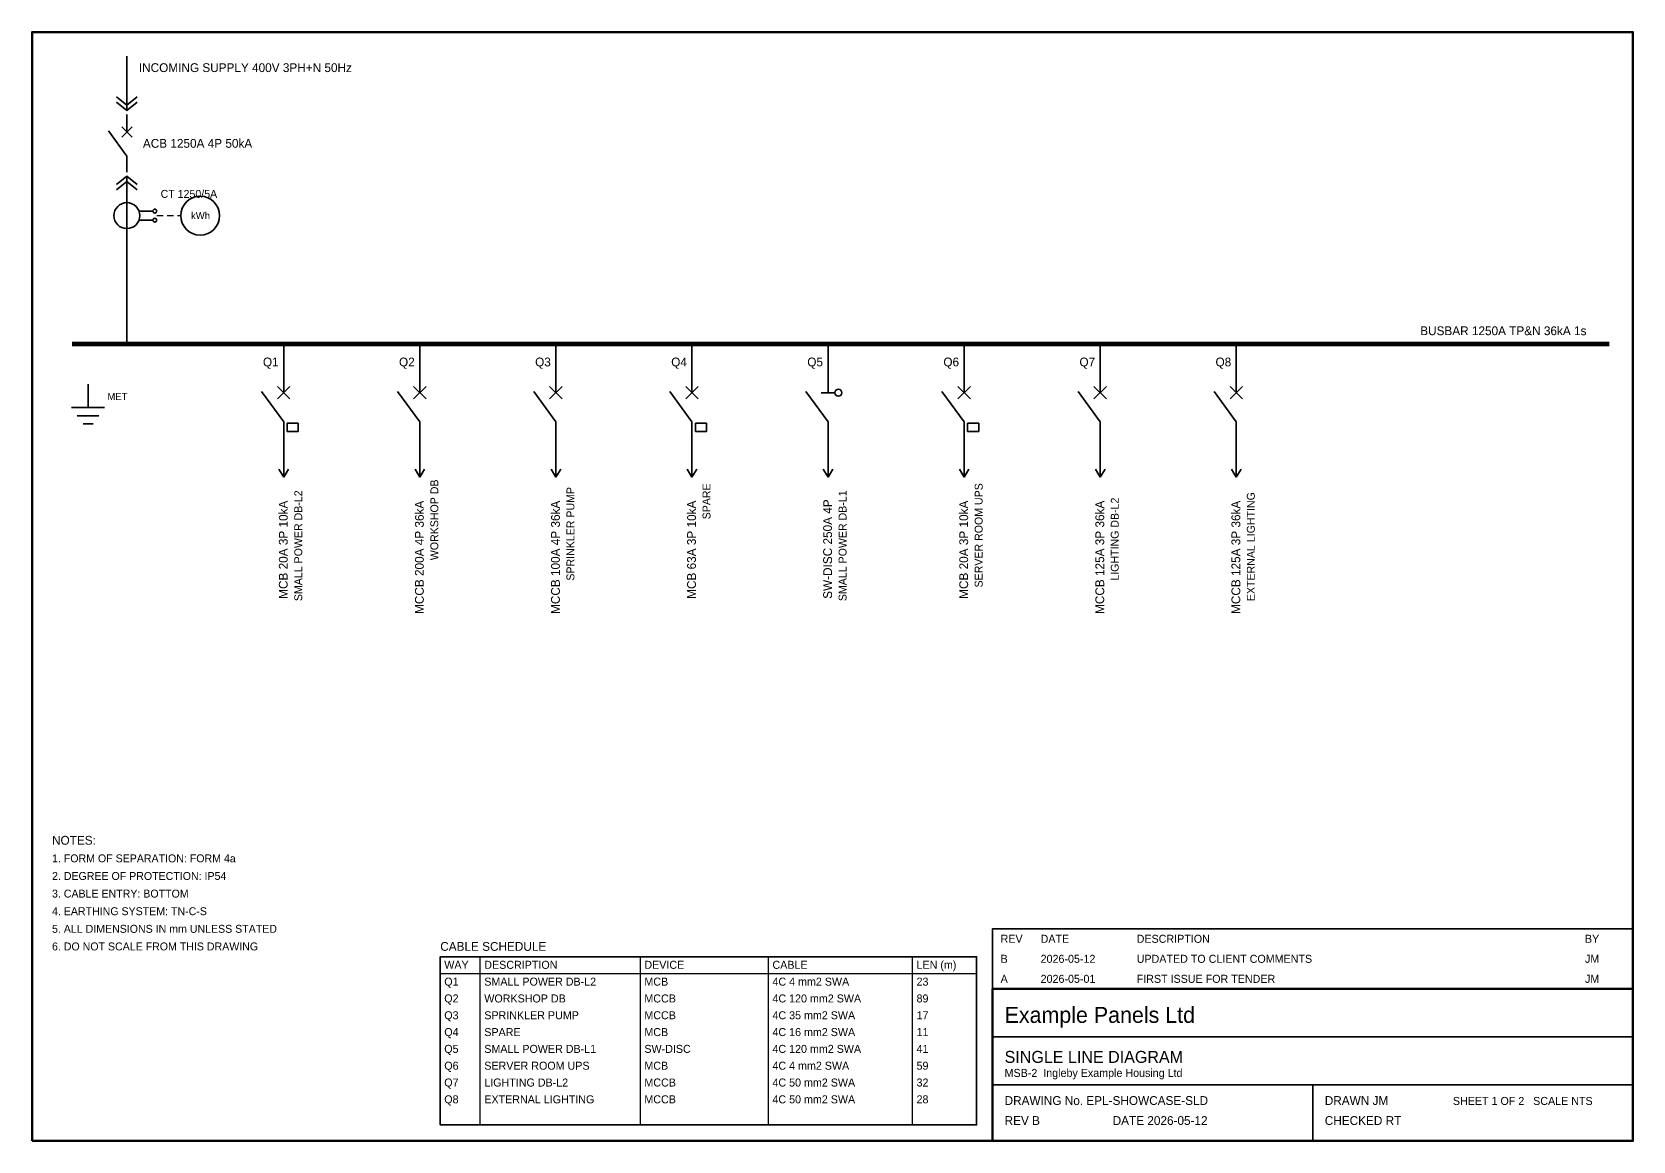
# Model space of a CAD drawing. Header units: millimetres. Extents: x 10 to 910, y 10 to 287.
# Drawn here: x 10 to 410, y 10 to 287 of the extents above; entities that cross this region are included whole.
import ezdxf

# ---------------------------------------------------------------- set-up
doc = ezdxf.new("R2010")
doc.units = ezdxf.units.MM
doc.layers.add('SHEET1', color=7, linetype='Continuous')
doc.styles.add('BODY', font='IBMPlexMono-Regular.ttf')
doc.styles.add('BOLD', font='IBMPlexMono-Regular.ttf')

msp = doc.modelspace()

# ---------------------------------------------------------------- linework, layer by layer
at = {"layer": 'SHEET1', "lineweight": 35}
for p, q in [((33.7, 281), (33.7, 270)), ((31.1, 270.78), (33.7, 268.7)), ((31.1, 269.48), (33.7, 267.41)), ((33.7, 268.7), (36.29, 270.78)), ((33.7, 270), (33.7, 267.41)), ((33.7, 267.41), (36.29, 269.48)), ((33.7, 266.37), (33.7, 262.06)), ((33.7, 256.03), (29.1, 262.35)), ((32.41, 260.77), (34.99, 263.35)), ((32.41, 263.35), (34.99, 260.77)), ((33.7, 256.03), (33.7, 252.01)), ((31.1, 248.9), (33.7, 250.97)), ((31.1, 247.6), (33.7, 249.68)), ((33.7, 250.97), (33.7, 248.38)), ((33.7, 250.97), (36.29, 248.9)), ((33.7, 249.68), (36.29, 247.6)), ((33.7, 248.38), (33.7, 209.08)), ((36.94, 242.27), (40.18, 242.27)), ((36.94, 240), (40.18, 240)), ((72.89, 209.08), (72.89, 202.08)), ((106.89, 209.08), (106.89, 202.08)), ((140.89, 209.08), (140.89, 202.08)), ((174.89, 209.08), (174.89, 202.08)), ((208.89, 209.08), (208.89, 202.08)), ((242.89, 209.08), (242.89, 202.08)), ((276.89, 209.08), (276.89, 202.08)), ((310.89, 209.08), (310.89, 202.08)), ((72.89, 202.08), (72.89, 196.9)), ((106.89, 202.08), (106.89, 196.9)), ((140.89, 202.08), (140.89, 196.9)), ((174.89, 202.08), (174.89, 196.9)), ((208.89, 202.08), (208.89, 196.9)), ((242.89, 202.08), (242.89, 196.9)), ((276.89, 202.08), (276.89, 196.9)), ((310.89, 202.08), (310.89, 196.9)), ((24, 199.08), (24, 193.25)), ((72.89, 189.63), (67.35, 197.24)), ((71.33, 195.34), (74.44, 198.45)), ((71.33, 198.45), (74.44, 195.34)), ((106.89, 189.63), (101.35, 197.24)), ((105.33, 195.34), (108.44, 198.45)), ((105.33, 198.45), (108.44, 195.34)), ((140.89, 189.63), (135.35, 197.24)), ((139.33, 195.34), (142.44, 198.45)), ((139.33, 198.45), (142.44, 195.34)), ((174.89, 189.63), (169.35, 197.24)), ((173.33, 195.34), (176.44, 198.45)), ((173.33, 198.45), (176.44, 195.34)), ((208.89, 189.63), (203.35, 197.24)), ((207.16, 196.9), (210.62, 196.9)), ((242.89, 189.63), (237.35, 197.24)), ((241.33, 195.34), (244.44, 198.45)), ((241.33, 198.45), (244.44, 195.34)), ((276.89, 189.63), (271.35, 197.24)), ((275.33, 195.34), (278.44, 198.45)), ((275.33, 198.45), (278.44, 195.34)), ((310.89, 189.63), (305.35, 197.24)), ((309.33, 195.34), (312.44, 198.45)), ((309.33, 198.45), (312.44, 195.34)), ((19.85, 193.25), (28.15, 193.25)), ((21.3, 191.17), (26.7, 191.17)), ((22.75, 189.1), (25.25, 189.1)), ((72.89, 189.63), (72.89, 184.79)), ((76.52, 189.29), (73.75, 189.29)), ((73.75, 189.29), (73.75, 187.21)), ((76.52, 187.21), (76.52, 189.29)), ((106.89, 189.63), (106.89, 184.79)), ((140.89, 189.63), (140.89, 184.79)), ((174.89, 189.63), (174.89, 184.79)), ((178.52, 189.29), (175.75, 189.29)), ((175.75, 189.29), (175.75, 187.21)), ((178.52, 187.21), (178.52, 189.29)), ((208.89, 189.63), (208.89, 184.79)), ((242.89, 189.63), (242.89, 184.79)), ((246.52, 189.29), (243.75, 189.29)), ((243.75, 189.29), (243.75, 187.21)), ((246.52, 187.21), (246.52, 189.29)), ((276.89, 189.63), (276.89, 184.79)), ((310.89, 189.63), (310.89, 184.79)), ((72.89, 184.79), (72.89, 175.79)), ((73.75, 187.21), (76.52, 187.21)), ((106.89, 184.79), (106.89, 175.79)), ((140.89, 184.79), (140.89, 175.79)), ((174.89, 184.79), (174.89, 175.79)), ((175.75, 187.21), (178.52, 187.21)), ((208.89, 184.79), (208.89, 175.79)), ((242.89, 184.79), (242.89, 175.79)), ((243.75, 187.21), (246.52, 187.21)), ((276.89, 184.79), (276.89, 175.79)), ((310.89, 184.79), (310.89, 175.79)), ((71.69, 177.79), (72.89, 175.79)), ((74.09, 177.79), (72.89, 175.79)), ((105.69, 177.79), (106.89, 175.79)), ((108.09, 177.79), (106.89, 175.79)), ((139.69, 177.79), (140.89, 175.79)), ((142.09, 177.79), (140.89, 175.79)), ((173.69, 177.79), (174.89, 175.79)), ((176.09, 177.79), (174.89, 175.79)), ((207.69, 177.79), (208.89, 175.79)), ((210.09, 177.79), (208.89, 175.79)), ((241.69, 177.79), (242.89, 175.79)), ((244.09, 177.79), (242.89, 175.79)), ((275.69, 177.79), (276.89, 175.79)), ((278.09, 177.79), (276.89, 175.79)), ((309.69, 177.79), (310.89, 175.79)), ((312.09, 177.79), (310.89, 175.79)), ((250, 36), (410, 36)), ((250, 24), (410, 24)), ((330, 10), (330, 24))]:
    msp.add_line(p, q, dxfattribs=at)
at = {"layer": 'SHEET1', "lineweight": 25}
for p, q in [((41.16, 241.14), (42.76, 241.14)), ((43.76, 241.14), (45.36, 241.14)), ((46.36, 241.14), (47.16, 241.14)), ((122, 14), (122, 56)), ((162, 14), (162, 56)), ((194, 14), (194, 56)), ((230, 14), (230, 56)), ((112, 51.8), (246, 51.8))]:
    msp.add_line(p, q, dxfattribs=at)
at = {"layer": 'SHEET1', "lineweight": 50}
for points in [[(10, 10), (410, 10), (410, 287), (10, 287)], [(250, 10), (410, 10), (410, 48), (250, 48)]]:
    msp.add_lwpolyline(points, close=True, dxfattribs=at)
at = {"layer": 'SHEET1', "const_width": 1.2}
msp.add_lwpolyline([(20, 209.08), (404.12, 209.08)], dxfattribs=at)
at = {"layer": 'SHEET1', "lineweight": 35}
for points in [[(250, 48), (410, 48), (410, 63), (250, 63)], [(112, 14), (246, 14), (246, 56), (112, 56)]]:
    msp.add_lwpolyline(points, close=True, dxfattribs=at)
for centre, radius in [((33.7, 241.14), 3.24), ((52.02, 241.14), 4.86), ((40.67, 242.27), 0.486), ((40.67, 240), 0.486), ((211.48, 196.9), 0.865)]:
    msp.add_circle(centre, radius, dxfattribs=at)

# ---------------------------------------------------------------- texts
at = {"layer": 'SHEET1'}
for s, height, style, p in [('INCOMING SUPPLY 400V 3PH+N 50Hz', 2.2, 'BODY', (36.7, 277)), ('ACB 1250A 4P 50kA', 2.2, 'BODY', (37.7, 258.09)), ('CT 1250/5A', 1.98, 'BODY', (42.13, 245.58)), ('kWh', 1.76, 'BODY', (49.75, 240.26)), ('BUSBAR 1250A TP&N 36kA 1s', 2.2, 'BODY', (356.84, 211.28)), ('Q1', 2.2, 'BOLD', (67.7, 203.48)), ('Q2', 2.2, 'BOLD', (101.7, 203.48)), ('Q3', 2.2, 'BOLD', (135.7, 203.48)), ('Q4', 2.2, 'BOLD', (169.7, 203.48)), ('Q5', 2.2, 'BOLD', (203.7, 203.48)), ('Q6', 2.2, 'BOLD', (237.7, 203.48)), ('Q7', 2.2, 'BOLD', (271.7, 203.48)), ('Q8', 2.2, 'BOLD', (305.7, 203.48)), ('MET', 1.76, 'BODY', (28.86, 195.08)), ('NOTES:', 2.2, 'BOLD', (15, 84)), ('1. FORM OF SEPARATION: FORM 4a', 1.98, 'BODY', (15, 79.6)), ('2. DEGREE OF PROTECTION: IP54', 1.98, 'BODY', (15, 75.2)), ('3. CABLE ENTRY: BOTTOM', 1.98, 'BODY', (15, 70.8)), ('4. EARTHING SYSTEM: TN-C-S', 1.98, 'BODY', (15, 66.4)), ('5. ALL DIMENSIONS IN mm UNLESS STATED', 1.98, 'BODY', (15, 62)), ('REV', 2, 'BOLD', (252, 59.5)), ('DATE', 2, 'BOLD', (262, 59.5)), ('DESCRIPTION', 2, 'BOLD', (286, 59.5)), ('BY', 2, 'BOLD', (398, 59.5)), ('6. DO NOT SCALE FROM THIS DRAWING', 1.98, 'BODY', (15, 57.6)), ('CABLE SCHEDULE', 2.2, 'BOLD', (112, 57.5)), ('B', 2, 'BODY', (252, 54.5)), ('2026-05-12', 2, 'BODY', (262, 54.5)), ('UPDATED TO CLIENT COMMENTS', 2, 'BODY', (286, 54.5)), ('JM', 2, 'BODY', (398, 54.5)), ('WAY', 2, 'BOLD', (113, 53)), ('DESCRIPTION', 2, 'BOLD', (123, 53)), ('DEVICE', 2, 'BOLD', (163, 53)), ('CABLE', 2, 'BOLD', (195, 53)), ('LEN (m)', 2, 'BOLD', (231, 53)), ('Q1', 2, 'BODY', (113, 48.8)), ('SMALL POWER DB-L2', 2, 'BODY', (123, 48.8)), ('MCB', 2, 'BODY', (163, 48.8)), ('4C 4 mm2 SWA', 2, 'BODY', (195, 48.8)), ('23', 2, 'BODY', (231, 48.8)), ('A', 2, 'BODY', (252, 49.5)), ('2026-05-01', 2, 'BODY', (262, 49.5)), ('FIRST ISSUE FOR TENDER', 2, 'BODY', (286, 49.5)), ('JM', 2, 'BODY', (398, 49.5)), ('Q2', 2, 'BODY', (113, 44.6)), ('WORKSHOP DB', 2, 'BODY', (123, 44.6)), ('MCCB', 2, 'BODY', (163, 44.6)), ('4C 120 mm2 SWA', 2, 'BODY', (195, 44.6)), ('89', 2, 'BODY', (231, 44.6)), ('Q3', 2, 'BODY', (113, 40.4)), ('SPRINKLER PUMP', 2, 'BODY', (123, 40.4)), ('MCCB', 2, 'BODY', (163, 40.4)), ('4C 35 mm2 SWA', 2, 'BODY', (195, 40.4)), ('17', 2, 'BODY', (231, 40.4)), ('Example Panels Ltd', 4, 'BOLD', (253, 39.5)), ('Q4', 2, 'BODY', (113, 36.2)), ('SPARE', 2, 'BODY', (123, 36.2)), ('MCB', 2, 'BODY', (163, 36.2)), ('4C 16 mm2 SWA', 2, 'BODY', (195, 36.2)), ('11', 2, 'BODY', (231, 36.2)), ('Q5', 2, 'BODY', (113, 32)), ('SMALL POWER DB-L1', 2, 'BODY', (123, 32)), ('SW-DISC', 2, 'BODY', (163, 32)), ('4C 120 mm2 SWA', 2, 'BODY', (195, 32)), ('41', 2, 'BODY', (231, 32)), ('SINGLE LINE DIAGRAM', 3, 'BOLD', (253, 29.5)), ('Q6', 2, 'BODY', (113, 27.8)), ('SERVER ROOM UPS', 2, 'BODY', (123, 27.8)), ('MCB', 2, 'BODY', (163, 27.8)), ('4C 4 mm2 SWA', 2, 'BODY', (195, 27.8)), ('59', 2, 'BODY', (231, 27.8)), ('MSB-2  Ingleby Example Housing Ltd', 2, 'BODY', (253, 26)), ('Q7', 2, 'BODY', (113, 23.6)), ('LIGHTING DB-L2', 2, 'BODY', (123, 23.6)), ('MCCB', 2, 'BODY', (163, 23.6)), ('4C 50 mm2 SWA', 2, 'BODY', (195, 23.6)), ('32', 2, 'BODY', (231, 23.6)), ('Q8', 2, 'BODY', (113, 19.4)), ('EXTERNAL LIGHTING', 2, 'BODY', (123, 19.4)), ('MCCB', 2, 'BODY', (163, 19.4)), ('4C 50 mm2 SWA', 2, 'BODY', (195, 19.4)), ('28', 2, 'BODY', (231, 19.4)), ('DRAWING No. EPL-SHOWCASE-SLD', 2.2, 'BODY', (253, 19)), ('DRAWN JM', 2.2, 'BODY', (333, 19)), ('SHEET 1 OF 2   SCALE NTS', 2, 'BODY', (365, 19)), ('REV B', 2.2, 'BODY', (253, 14)), ('DATE 2026-05-12', 2.2, 'BODY', (280, 14)), ('CHECKED RT', 2.2, 'BODY', (333, 14))]:
    msp.add_text(s, height=height, dxfattribs=dict(at, style=style)).set_placement(p)
at = {"layer": 'SHEET1', "style": 'BODY'}
for s, height, p in [('SMALL POWER DB-L2', 1.98, (77.51, 144.85)), ('WORKSHOP DB', 1.98, (111.51, 155.07)), ('SPRINKLER PUMP', 1.98, (145.51, 149.96)), ('SPARE', 1.98, (179.51, 165.28)), ('SMALL POWER DB-L1', 1.98, (213.51, 144.85)), ('SERVER ROOM UPS', 1.98, (247.51, 148.26)), ('MCB 20A 3P 10kA', 2.2, (73.88, 145.42)), ('MCCB 200A 4P 36kA', 2.2, (107.88, 141.64)), ('MCCB 100A 4P 36kA', 2.2, (141.88, 141.64)), ('MCB 63A 3P 10kA', 2.2, (175.88, 145.42)), ('SW-DISC 250A 4P', 2.2, (209.88, 145.42)), ('MCB 20A 3P 10kA', 2.2, (243.88, 145.42)), ('MCCB 125A 3P 36kA', 2.2, (277.88, 141.64)), ('LIGHTING DB-L2', 1.98, (281.51, 149.96)), ('MCCB 125A 3P 36kA', 2.2, (311.88, 141.64)), ('EXTERNAL LIGHTING', 1.98, (315.51, 144.85))]:
    msp.add_text(s, height=height, rotation=90, dxfattribs=at).set_placement(p)

doc.saveas('drawing.dxf')
